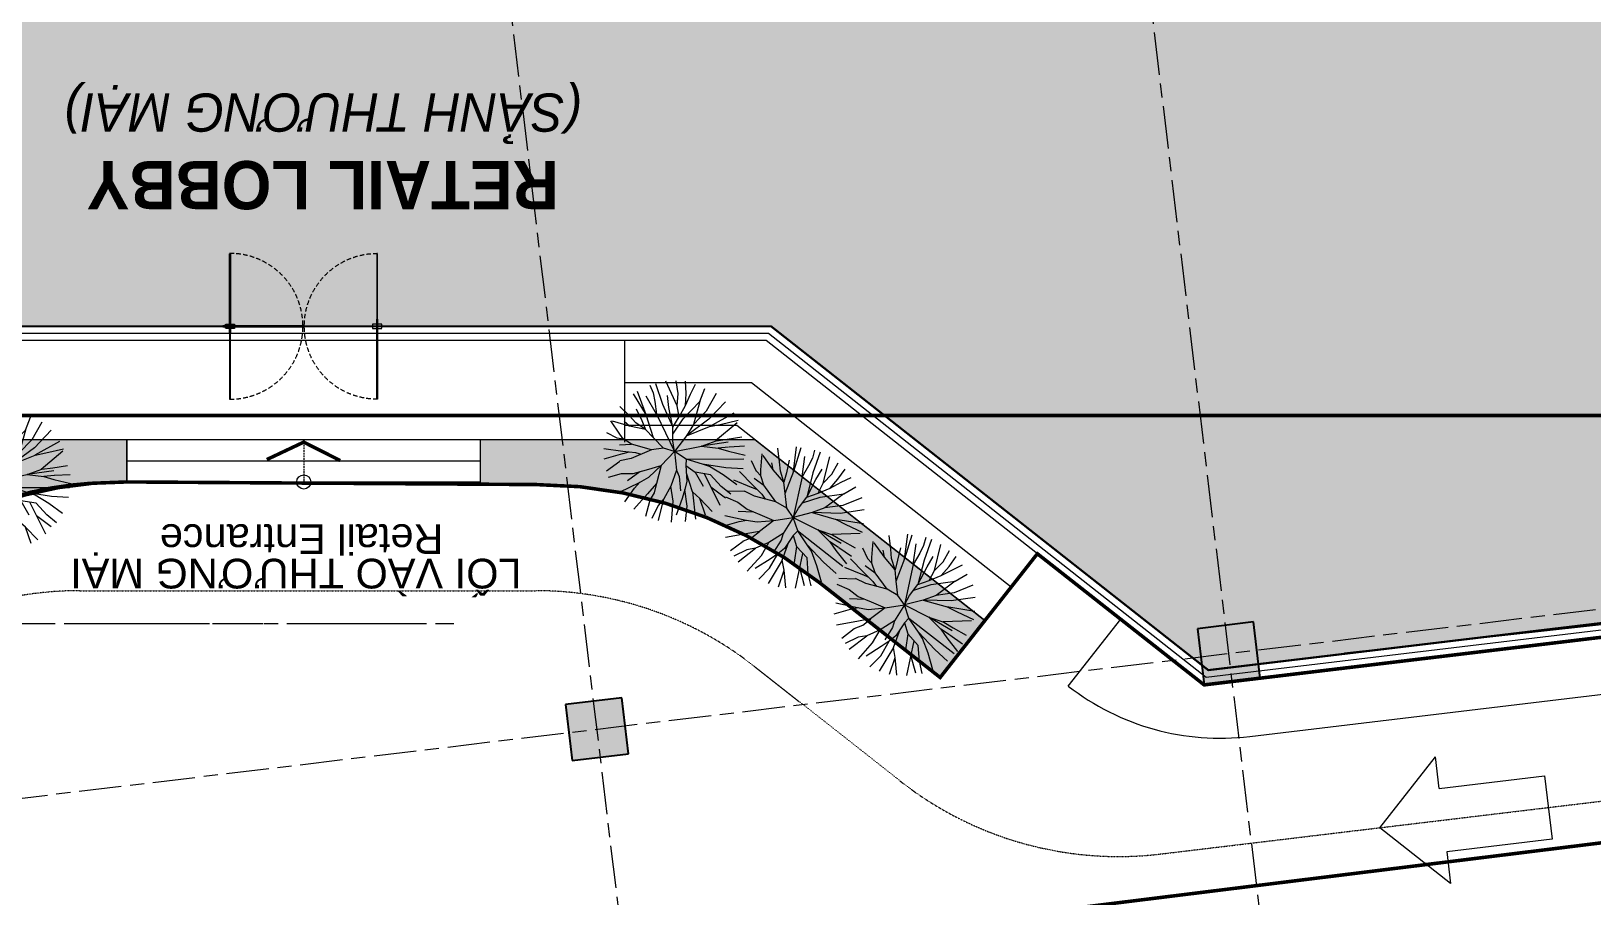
# Model space of a CAD drawing. Header units: millimetres. Extents: x -100356 to 314685, y 446 to 1273965.
# Drawn here: x 83583 to 105653, y 503874 to 516094 of the extents above; entities that cross this region are included whole.
import ezdxf

# ---------------------------------------------------------------- set-up
doc = ezdxf.new("R2010")
doc.units = ezdxf.units.MM
for name, pattern in [('20180221 BF$0$Core - tb$0$HIDDEN', [0.375, 0.25, -0.125]), ('20180221 BF$0$HIDDEN', [0.375, 0.25, -0.125]), ('20180330-Ascent Plaza-TP-Ban ve so bo$0$gf$0$Core - tb$0$HIDDEN', [0.375, 0.25, -0.125]), ('20180330-Ascent Plaza-TP-Ban ve so bo$0$gf$0$Dash', [6, 3, -3]), ('CENTER', [2, 1.25, -0.25, 0.25, -0.25]), ('CENTER2', [28.575, 19.05, -3.175, 3.175, -3.175]), ('Dash', [6, 3, -3]), ('DASHED2', [0.375, 0.25, -0.125]), ('DASHEDX2', [1.5, 1, -0.5]), ('gf$0$CENTER2', [28.575, 19.05, -3.175, 3.175, -3.175]), ('gf$0$Dash', [6, 3, -3]), ('gf$0$Kume - Grid Line', [10.5, 6, -1.25, 2, -1.25]), ('HIDDEN', [0.375, 0.25, -0.125])]:
    doc.linetypes.add(name, pattern=pattern)
for name, color, linetype, lineweight in [('20180221 BF$0$@ color hatch', 7, 'Continuous', 13), ('20180330-Ascent Plaza-TP-Ban ve so bo$0$@ color hatch', 7, 'Continuous', 13), ('20180330-Ascent Plaza-TP-Ban ve so bo$0$gf$0$A-_ANOT----_A', 7, 'Continuous', 5), ('20180330-Ascent Plaza-TP-Ban ve so bo$0$gf$0$A-_DETA----_E', 8, 'Continuous', 9), ('20180330-Ascent Plaza-TP-Ban ve so bo$0$gf$0$Core - tb$0$1-thaythuong', 9, 'Continuous', 13), ('20180330-Ascent Plaza-TP-Ban ve so bo$0$gf$0$Core - tb$0$A.Thin', 8, 'Continuous', 13), ('20180330-Ascent Plaza-TP-Ban ve so bo$0$gf$0$Core - tb$0$net bao', 254, 'Continuous', 13), ('20180330-Ascent Plaza-TP-Ban ve so bo$0$KÍNH', 150, 'Continuous', 9), ('@ color hatch', 7, 'Continuous', 13), ('A.Axis', 251, 'CENTER2', 13), ('A.Concrete', 7, 'Continuous', 25), ('A1 - dp$0$TUONG 2', 2, 'Continuous', 25), ('CUA DI', 25, 'Continuous', 9), ('gf$0$A-_ANOT----_A', 7, 'Continuous', 5), ('gf$0$A-_DETA----_E', 8, 'Continuous', 9), ('gf$0$A-_ROOMNAME_A', 7, 'Continuous', 5), ('gf$0$A.Axis', 251, 'gf$0$CENTER2', 13), ('gf$0$Core - tb$0$1-thaythuong', 9, 'Continuous', 13), ('gf$0$Core - tb$0$A.Thin', 8, 'Continuous', 13), ('GJ', 1, 'Continuous', 13), ('Hatch-wall', 251, 'Continuous', 5), ('LGI', 250, 'CENTER', 9), ('luoicot', 30, 'Continuous', 13), ('net thay', 137, 'Continuous', 15), ('S-_COLN----_E', 7, 'Continuous', 9), ('TEXT', 6, 'Continuous', 20), ('TXT', 1, 'Continuous', 25), ('WALL', 4, 'Continuous', 35)]:
    doc.layers.add(name, color=color, linetype=linetype, lineweight=lineweight)
doc.styles.add('gf$0$Arial_B_2', font='Font - TrueType - Arial Bold.ttf', dxfattribs={"width": 0.95, "height": 680.952381})
doc.styles.add('gf$0$Arial_I', font='Font - TrueType - Arial Italic.ttf', dxfattribs={"width": 0.95, "height": 540})
doc.styles.add('VnArial', font='Font - TrueType - Arial.ttf')

# ---------------------------------------------------------------- blocks, each defined once
blk = doc.blocks.new('gf$0$KUME - Arrow dicrection vehicle - In-1669013-IDEA-1st Storey')
at = {"layer": 'gf$0$Core - tb$0$1-thaythuong'}
for p, q in [((-3, 0), (0, 3)), ((0, 3), (3, 0)), ((-1.5, 0), (-3, 0)), ((-1.5, -5), (-1.5, 0)), ((1.5, 0), (3, 0)), ((1.5, 0), (1.5, -5)), ((1.5, -5), (-1.5, -5))]:
    blk.add_line(p, q, dxfattribs=at)
blk = doc.blocks.new('gf$0$grid tower-gf')
at = {"layer": 'gf$0$A.Axis', "linetype": 'gf$0$Kume - Grid Line', "lineweight": 9, "ltscale": 100}
for p, q in [((-18461.9, 27564.9), (-14200, -8014.8)), ((-27398, 26494.5), (-23136.1, -9085.2)), ((-5450.2, 16271), (-66811.2, 8920.8)), ((48341.2, 13399.9), (-14918.8, 13399.9))]:
    blk.add_line(p, q, dxfattribs=at)
blk = doc.blocks.new('Square - Concrete - 800-2072531-IDEA-1st Storey')
at = {"layer": 'Hatch-wall', "ltscale": 0.5}
h = blk.add_hatch(color=256, dxfattribs=at)
h.dxf.hatch_style = 1
h.paths.add_polyline_path([(-400, 400), (400, 400), (400, -400), (-400, -400)])
at = {"layer": 'S-_COLN----_E', "lineweight": 25}
for p, q in [((400, 400), (-400, 400)), ((-400, 400), (-400, -400)), ((400, -400), (400, 400)), ((-400, -400), (400, -400))]:
    blk.add_line(p, q, dxfattribs=at)
at = {"layer": 'TEXT', "color": 7, "ltscale": 0.5}
blk.add_lwpolyline([(-400, 400), (400, 400), (400, -400), (-400, -400)], close=True, dxfattribs=at)
blk = doc.blocks.new('AE-CUADI-BLS-900')
at = {"layer": 'CUA DI', "linetype": 'HIDDEN', "ltscale": 100}
blk.add_line((0, 0), (900, 0, 0), dxfattribs=at)
at = {"layer": 'CUA DI', "linetype": 'Continuous'}
for p, q in [((85, -5), (75, 5)), ((75, -5), (85, 5))]:
    blk.add_line(p, q, dxfattribs=at)
at = {"layer": 'CUA DI', "linetype": 'DASHEDX2'}
for points in [[(85, 800), (85, -80), (75, -80), (75, 800)], [(30, 25), (130, 25), (130, -25), (30, -25)], [(85, -800), (85, 80), (75, 80), (75, -800)]]:
    blk.add_lwpolyline(points, close=True, dxfattribs=at)
at = {"layer": 'CUA DI', "linetype": 'Continuous'}
blk.add_lwpolyline([(880, 5), (0, 5), (0, -5), (880, -5)], close=True, dxfattribs=at)
at = {"layer": 'CUA DI', "color": 8, "linetype": 'DASHED2', "ltscale": 200}
blk.add_arc((80, 0), 800, 269.6419, 90.3581, dxfattribs=at)
blk = doc.blocks.new('cuabanlesan-2')
at = {"layer": 'CUA DI', "linetype": 'Continuous'}
blk.add_line((0, -900), (0, 900), dxfattribs=at)
at = {"layer": 'CUA DI', "linetype": 'Continuous', "xscale": -1, "rotation": 90}
blk.add_blockref('AE-CUADI-BLS-900', (0, 887), dxfattribs=at)
at = {"layer": 'CUA DI', "linetype": 'Continuous', "rotation": 90}
blk.add_blockref('AE-CUADI-BLS-900', (0, -888), dxfattribs=at)
blk = doc.blocks.new('A$C4AE13D6C')
at = {"layer": 'CUA DI', "xscale": -1.000080070924014, "yscale": 1.000080071389675, "zscale": 1.000080071249777, "rotation": 180}
blk.add_blockref('cuabanlesan-2', (-5, 448), dxfattribs=at)
blk = doc.blocks.new('A$C16496DF1')
at = {"layer": 'WALL', "color": 2, "linetype": 'HIDDEN', "xscale": -0.9014084507042254, "yscale": 0.9014084507042254, "zscale": 0.9014084507042254, "rotation": 90}
blk.add_blockref('A$C4AE13D6C', (-38, -4), dxfattribs=at)
blk = doc.blocks.new('SITE')
at = {"layer": 'GJ', "color": 2, "linetype": 'DASHED2', "ltscale": 200, "const_width": 50, "elevation": 0}
blk.add_lwpolyline([(-1161, 11823), (38572, 16750), (72294, 20682), (72666, 20725), (70992, 24794), (67559, 33009), (67489, 32988), (63297, 41856), (55641, 39398), (32498, 31969), (30483, 38296), (27912, 37566), (20347, 35807), (-531, 30760), (-1186, 35377)], dxfattribs=at)
blk = doc.blocks.new('SECTION SYMBOL 2')
at = {"layer": 'TXT', "linetype": '20180221 BF$0$Core - tb$0$HIDDEN', "ltscale": 300, "const_width": 50, "elevation": 0}
blk.add_lwpolyline([(76548, -10459), (-5470, -10459), (-5470, -5228), (-37733, -5228)], dxfattribs=at)
blk = doc.blocks.new('X-GRID')
at = {"layer": 'LGI', "ltscale": 1500}
blk.add_line((5008.8, 24500), (-57318.6, 24500), dxfattribs=at)
blk = doc.blocks.new('A$C60262ED2')
at = {"rotation": 180}
blk.add_blockref('X-GRID', (7409, 51484, 0), dxfattribs=at)
blk = doc.blocks.new('column')
at = {"layer": 'luoicot', "ltscale": 0.5}
blk.add_blockref('A$C60262ED2', (-47109, -40384, 0), dxfattribs=at)
blk = doc.blocks.new('110_植栽_中_高木 - 落葉1_φ4000_H5500-1445069-IDEA-4th Storey - Detail')
at = {"color": 139}
for p, q in [((-670, 1129), (-838, 1808)), ((-472, 1941), (-408, 1715)), ((-306, 1976), (-181, 1368)), ((224, 1272), (-5, 2000)), ((298, 1613), (285, 1980)), ((518, 1586), (541, 1934)), ((641, 1557), (813, 1820)), ((-1147, 1149), (-1389, 1451)), ((-667, 1111), (-958, 1760)), ((-379, 1110), (-615, 1645)), ((-408, 1715), (-389, 1474)), ((-389, 1474), (-379, 1110)), ((-181, 1368), (30, 691)), ((-10, 1257), (-10, 1592)), ((224, 1272), (298, 1613)), ((459, 1252), (518, 1586)), ((459, 1252), (641, 1557)), ((879, 1317), (1065, 1665)), ((1364, 1487), (1021, 1024)), ((-1482, 672), (-1685, 1077)), ((-1182, 862), (-1640, 1059)), ((-1182, 862), (-1319, 1008)), ((-989, 932), (-1147, 1149)), ((-743, 713), (-989, 932)), ((-934, 1324), (-819, 978)), ((-819, 978), (-743, 713)), ((-546, 458), (-670, 1129)), ((-379, 1110), (0, 0)), ((30, 691), (-10, 1257)), ((10, 497), (348, 890)), ((30, 691), (242, 956)), ((242, 956), (224, 1272)), ((242, 956), (459, 1252)), ((348, 890), (879, 1317)), ((879, 1317), (625, 696)), ((1021, 1024), (625, 696)), ((1602, 1227), (1074, 790)), ((-1850, 759), (-1578, 578)), ((-1570, 578), (-1398, 529)), ((-1399, 530), (-1482, 672)), ((-1182, 348), (-1399, 530)), ((-743, 713), (-1182, 862)), ((-546, 458), (-743, 713)), ((-295, 133), (-546, 458)), ((-10, 303), (30, 691)), ((1074, 790), (384, 396)), ((625, 696), (384, 396)), ((384, 396), (1064, 582)), ((1796, 880), (1057, 580)), ((1064, 582), (1374, 607)), ((1855, 599), (1188, 159)), ((1374, 607), (1887, 662)), ((-2000, 33), (-1462, 119)), ((-1974, 319), (-1451, 187)), ((-1522, 376), (-1182, 348)), ((-1453, 121), (-1278, 144)), ((-1451, 187), (-1104, 101)), ((-645, 125), (-1245, -52)), ((-645, 125), (-1182, 348)), ((-1104, 101), (-945, 37)), ((-295, 133), (-645, 125)), ((-423, -352), (0, 0)), ((0, 0), (-295, 133)), ((0, 0), (-10, 303)), ((0, 0), (-5, -527)), ((384, 396), (0, 0)), ((0, 0), (773, 64)), ((305, -251), (0, 0)), ((773, 64), (1206, 162)), ((1538, 78), (773, 64)), ((773, 64), (1241, -50)), ((1206, 162), (1516, 167)), ((1516, 167), (1939, 182)), ((-1975, -315), (-1571, -88)), ((-1938, -494), (-1560, -440)), ((-1245, -52), (-1564, -80)), ((-1560, -440), (-1235, -475)), ((-1235, -475), (-846, -416)), ((-846, -416), (-423, -352)), ((-807, -637), (-423, -352)), ((-423, -352), (-610, -834)), ((268, -432), (248, -870)), ((305, -251), (268, -432)), ((268, -432), (508, -651)), ((1923, -449), (303, -262)), ((743, -453), (305, -251)), ((1534, -57), (1241, -50)), ((1241, -50), (1512, -168)), ((1512, -168), (1971, -338)), ((1984, -88), (1545, -58)), ((-1683, -957), (-1092, -755)), ((-1423, -653), (-1041, -445)), ((-1244, -895), (-1077, -745)), ((-1092, -755), (-807, -637)), ((-610, -834), (-905, -1095)), ((-703, -1095), (-608, -832)), ((-5, -527), (-217, -960)), ((-5, -527), (44, -720)), ((44, -720), (39, -1126)), ((248, -870), (165, -1101)), ((365, -1191), (258, -651)), ((931, -773), (508, -651)), ((508, -651), (685, -1070)), ((1389, -632), (743, -453)), ((935, -541), (743, -453)), ((1097, -1672), (762, -724)), ((1191, -1135), (931, -773)), ((1284, -817), (935, -541)), ((1640, -1145), (1284, -817)), ((1865, -721), (1389, -632)), ((-1567, -1243), (-1244, -895)), ((-905, -1095), (-1342, -1483)), ((-1024, -1718), (-864, -1308)), ((-867, -1310), (-703, -1095)), ((-682, -1880), (-458, -1297)), ((-458, -1297), (-645, -1459)), ((-217, -960), (-458, -1297)), ((-207, -1385), (-217, -960)), ((165, -1101), (52, -1342)), ((175, -1573), (165, -1101)), ((365, -1191), (365, -1967)), ((552, -1405), (365, -1191)), ((1278, -1483), (902, -1122)), ((1438, -1391), (1191, -1135)), ((-645, -1459), (-866, -1803)), ((-321, -1974), (-207, -1385)), ((52, -1342), (-170, -1795)), ((76, -1999), (175, -1573)), ((659, -1888), (552, -1405)), ((855, -1808), (552, -1405))]:
    blk.add_line(p, q, dxfattribs=at)
blk = doc.blocks.new('*U728')
at = {"layer": 'net thay', "ltscale": 0.5, "xscale": 0.5, "yscale": 0.5, "zscale": 0.5}
blk.add_blockref('110_植栽_中_高木 - 落葉1_φ4000_H5500-1445069-IDEA-4th Storey - Detail', (4, 0), dxfattribs=at)
blk = doc.blocks.new('*U729')
at = {"layer": 'A1 - dp$0$TUONG 2', "color": 0, "linetype": 'ByBlock', "lineweight": -2}
blk.add_blockref('*U728', (0, 0), dxfattribs=at)
blk = doc.blocks.new('*U721')
at = {"layer": 'A1 - dp$0$TUONG 2', "rotation": 6.832214268822538}
blk.add_blockref('*U729', (0, 0), dxfattribs=at)
blk = doc.blocks.new('*U706')
at = {"layer": '@ color hatch', "color": 0, "linetype": 'ByBlock', "lineweight": -2}
for p in [(0, 0), (2000, 0)]:
    blk.add_blockref('*U721', p, dxfattribs=at)
blk = doc.blocks.new('*U707')
at = {"layer": 'net thay', "ltscale": 0.5, "xscale": 0.5, "yscale": 0.5, "zscale": 0.5}
blk.add_blockref('110_植栽_中_高木 - 落葉1_φ4000_H5500-1445069-IDEA-4th Storey - Detail', (4, 0), dxfattribs=at)
blk = doc.blocks.new('*U708')
at = {"layer": 'A1 - dp$0$TUONG 2', "color": 0, "linetype": 'ByBlock', "lineweight": -2}
blk.add_blockref('*U707', (0, 0), dxfattribs=at)
blk = doc.blocks.new('*U709')
at = {"layer": 'net thay', "ltscale": 0.5, "xscale": 0.5, "yscale": 0.5, "zscale": 0.5}
blk.add_blockref('110_植栽_中_高木 - 落葉1_φ4000_H5500-1445069-IDEA-4th Storey - Detail', (4, 0), dxfattribs=at)
blk = doc.blocks.new('*U710')
at = {"layer": 'A1 - dp$0$TUONG 2', "color": 0, "linetype": 'ByBlock', "lineweight": -2}
blk.add_blockref('*U709', (0, 0), dxfattribs=at)
blk = doc.blocks.new('*U711')
at = {"layer": 'net thay', "ltscale": 0.5, "xscale": 0.5, "yscale": 0.5, "zscale": 0.5}
blk.add_blockref('110_植栽_中_高木 - 落葉1_φ4000_H5500-1445069-IDEA-4th Storey - Detail', (4, 0), dxfattribs=at)
blk = doc.blocks.new('*U712')
at = {"layer": 'A1 - dp$0$TUONG 2', "color": 0, "linetype": 'ByBlock', "lineweight": -2}
blk.add_blockref('*U711', (0, 0), dxfattribs=at)
blk = doc.blocks.new('20180330-Ascent Plaza-TP-Ban ve so bo$0$gf$0$KUME - Arrow dicrection vehicle - In-1669013-IDEA-1st Storey')
at = {"layer": '20180330-Ascent Plaza-TP-Ban ve so bo$0$gf$0$Core - tb$0$1-thaythuong'}
for p, q in [((-3, 0), (0, 3)), ((0, 3), (3, 0)), ((-1.5, 0), (-3, 0)), ((-1.5, -5), (-1.5, 0)), ((1.5, 0), (3, 0)), ((1.5, 0), (1.5, -5)), ((1.5, -5), (-1.5, -5))]:
    blk.add_line(p, q, dxfattribs=at)

msp = doc.modelspace()

# ---------------------------------------------------------------- hatches: boundary and pattern name
at = {"layer": '@ color hatch', "ltscale": 0.5}
h = msp.add_hatch(dxfattribs=at)
h.set_pattern_fill('CROSS', color=139, scale=300)
h.set_pattern_definition([(0, (403133.136, 611737.235), (75, 75), [37.5, -112.5]), (90, (403151.886, 611718.485), (-75, 75), [37.5, -112.5])])
edge = h.paths.add_edge_path()
edge.add_line((89436.4, 521620.8), (87938.5, 521231.2))
edge.add_arc((86679.7, 526070.1), 5000, 219.00149, 284.58167, ccw=False)
edge.add_line((82794, 522923.4), (81729.3, 522923.4))
edge.add_line((81729.3, 522923.4), (79041, 532423.4))
edge.add_line((79041, 532423.4), (42090.8, 532423.4))
edge.add_line((42090.8, 532423.4), (42090.8, 532512.6))
edge.add_arc((42490.8, 532512.4), 400, 90.39875, 179.96816, ccw=False)
edge.add_line((42488, 532912.4), (76917.8, 533152))
edge.add_arc((76942, 529679.8), 3472.2, 7.67833, 90.39875, ccw=False)
edge.add_line((80383.1, 530143.8), (80769.8, 527418.8))
edge.add_arc((87700.5, 528402.3), 7000.1, 188.07709, 284.35817)
edge = h.paths.add_edge_path()
edge.add_arc((87695.4, 528401.5), 3495, 188.07577, 235.93068, ccw=False)
edge.add_line((84235.1, 527910.5), (83848.4, 530635.5))
edge.add_arc((76917.8, 529652), 7000, 8.07709, 90)
edge.add_line((76917.8, 536652), (76917.6, 536667.4))
edge.add_line((76917.6, 536667.4), (84112.8, 536955.1))
edge.add_line((84112.8, 536955.1), (85737.6, 525506.4))
edge = h.paths.add_edge_path()
edge.add_line((85737.7, 525506.4), (102351.4, 529522.8))
edge.add_line((102351.4, 529522.8), (109839.3, 531263.4))
edge.add_line((109839.3, 531263.4), (116045.9, 533026.6))
edge.add_line((116045.9, 533026.6), (118020, 526826.4))
edge.add_arc((119619.7, 529939.4), 3500, 216.35249, 242.80246, ccw=False)
edge.add_arc((111163.1, 523715.5), 7000, 36.35249, 102.75231)
edge.add_line((109618, 530542.8), (88525.7, 525000.4))
edge.add_arc((87703.2, 528402.3), 3500, 235.83425, 283.59075, ccw=False)
edge = h.paths.add_edge_path()
edge.add_line((118016.9, 526825.3), (137345.4, 533030.3))
edge.add_line((137345.4, 533030.3), (137833, 532765.5))
edge.add_line((137833, 532765.5), (120689.5, 526606.9))
edge.add_arc((119617.7, 529951.9), 3512.6, 242.88861, 287.76602, ccw=False)
edge = h.paths.add_edge_path()
edge.add_line((97071, 507765.2), (96437.6, 506959.3))
edge.add_line((96437.6, 506959.3), (94736.4, 508296.5))
edge.add_arc((90719.6, 503186.1), 6500, 51.83222, 89.94553)
edge.add_line((90725.8, 509686.1), (89937.8, 509686.1))
edge.add_line((89937.8, 509686.1), (89937.8, 510323.3))
edge.add_line((89937.8, 510323.3), (93816.5, 510323.3))
edge.add_line((93816.5, 510323.3), (97071, 507765.2))
edge = h.paths.add_edge_path()
edge.add_line((79665.1, 509835.3), (80607.3, 510323.3))
edge.add_line((80607.3, 510323.3), (84937.8, 510323.3))
edge.add_line((84937.8, 510323.3), (84937.8, 509723.3))
edge.add_line((84937.8, 509723.3), (84791.2, 509725.4))
edge.add_arc((84721, 504795.6), 4930.3, 89.18368, 127.18723)
edge.add_line((81741, 508723.4), (80241, 508723.4))
edge.add_line((80241, 508723.4), (79665.1, 509835.3))
edge = h.paths.add_edge_path()
edge.add_line((91554.1, 502708.5), (85096.4, 502708.5))
edge.add_arc((85096.4, 497708.5), 5000, 90, 96.8669)
edge.add_line((84498.6, 502672.6), (82274.9, 502404.8))
edge.add_arc((82696.5, 498932.6), 3497.7, 96.92274, 140.01038)
edge.add_line((80016.7, 501180.4), (79997.8, 501152.2))
edge.add_arc((80247.3, 500985.5), 300, 146.24219, 281.30664)
edge.add_line((80306.1, 500691.3), (81150.5, 500860.1))
edge.add_line((81150.5, 500860.1), (91589.8, 502110.6))
edge.add_arc((91554.1, 502408.5), 300, 276.83065, 450)
h.paths.add_polyline_path([(73941.8, 501126.4), (75241.8, 501126.4), (75241.8, 507544.4), (73941.8, 507544.4)])
edge = h.paths.add_edge_path(flags=17)
edge.add_line((40779.5, 501121.8), (42692.6, 501123.4))
edge.add_arc((53136.5, 502117.6), 10491.2, 185.43737, 270.01994)
edge.add_line((53140.2, 491626.4), (67813.8, 491626.4))
edge.add_arc((67287.3, 491027.5), 797.4, -40.5689, 48.67962, ccw=False)
edge.add_arc((65269, 492825.1), 3500, 269.93669, 318.5659, ccw=False)
edge.add_line((65265.1, 489325.1), (50841.8, 489341))
edge.add_arc((50846.7, 492844.4), 3503.4, 234.45197, 269.91888, ccw=False)
edge.add_line((48809.9, 489994), (42103.1, 494789.5))
edge.add_arc((44138.9, 497636.6), 3500, 180, 234.43416, ccw=False)
edge.add_line((40638.9, 497636.6), (40779.5, 501121.8))
edge = h.paths.add_edge_path()
edge.add_line((27372.8, 515162.9), (27196.6, 510021.2))
edge.add_line((27196.6, 510021.2), (29828.2, 508257.7))
edge.add_line((29828.2, 508257.7), (29796.3, 507297.8))
edge.add_line((29796.3, 507297.8), (35957.2, 507270.2))
edge.add_line((35957.2, 507270.2), (35974.3, 504309.1))
edge.add_line((35974.3, 504309.1), (35929.5, 496299.2))
edge.add_line((35929.5, 496299.2), (36078.4, 490697.9))
edge.add_line((36078.4, 490697.9), (36004.4, 487696.4))
edge.add_line((36004.4, 487696.4), (36054.2, 485829.3))
edge.add_line((36054.2, 485829.3), (72942, 485774.8))
edge.add_line((72942, 485774.8), (72942, 491323.3))
edge.add_line((72942, 491323.3), (71061.6, 488875))
edge.add_arc((64850.8, 493645.1), 7831.2, 273.06105, 322.47468, ccw=False)
edge.add_line((65269, 485825.1), (50837.9, 485841))
edge.add_arc((50845.6, 492841), 7000, 234.43415, 269.9367, ccw=False)
edge.add_line((46774.2, 487146.9), (40067.4, 491942.4))
edge.add_arc((44138.9, 497636.6), 7000, 177.62767, 234.43416, ccw=False)
edge.add_line((37144.9, 497926.3), (37422.6, 504627.5))
edge.add_arc((33909.3, 504508.1), 3515.4, 1.94753, 89.8984)
edge.add_arc((34399.5, 515034.5), 7027.8, 178.9533, 266.05143, ccw=False)
edge = h.paths.add_edge_path(flags=17)
edge.add_line((32240.9, 513417.6), (32240.9, 512245.5))
edge.add_arc((34372.8, 515031.4), 3508, 232.57532, 269.97843)
edge.add_line((34371.4, 511523.4), (42098.1, 511523.4))
edge.add_line((42098.1, 511523.4), (42098.1, 513423.4))
edge.add_line((42098.1, 513423.4), (32240.9, 513417.6))
h.paths.add_polyline_path([(27674.1, 527016.5), (27687, 527215.4), (27259.7, 527243), (26871.5, 528640.4), (26469.2, 532762.1), (26469.2, 559295), (25866.1, 559191.9), (26203.5, 551702.1), (26288.1, 538646.2), (25993.3, 535582.1), (26674.5, 528603.6), (27105, 527052.6)])
h = msp.add_hatch(color=31, dxfattribs=at)
edge = h.paths.add_edge_path()
edge.add_line((46565.7, 522823.3), (46565.7, 527123.3))
edge.add_line((46565.7, 527123.3), (44290.7, 527123.2))
edge.add_line((44290.7, 527123.2), (44290.7, 529523.3))
edge.add_line((44290.7, 529523.3), (48841, 529523.3))
edge.add_line((48841, 529523.3), (48841, 532223.3))
edge.add_line((48841, 532223.3), (72890.8, 532223.3))
edge.add_line((72890.8, 532223.3), (72890.8, 530723.4))
edge.add_line((72890.8, 530723.4), (77741, 530723.4))
edge.add_line((77741, 530723.4), (77741, 532123.4))
edge.add_line((77741, 532123.4), (78889.8, 532223.4))
edge.add_line((78889.8, 532223.4), (80213.3, 527546.2))
edge.add_line((80213.3, 527546.2), (81578, 522723.4))
edge.add_line((81578, 522723.4), (82699.8, 522723.4))
edge.add_arc((86679.7, 526070.1), 5200, 220.06054, 284.58167)
edge.add_line((87988.8, 521037.6), (89366.9, 521396.1))
edge.add_line((89366.9, 521396.1), (90071.8, 518686.3))
edge.add_line((90071.8, 518686.3), (102649, 521975))
edge.add_line((102649, 521975), (101940, 524686.3))
edge.add_line((101940, 524686.3), (105254.5, 525552.9))
edge.add_line((105254.5, 525552.9), (105873.7, 520392.7))
edge.add_line((105873.7, 520392.7), (115248.8, 521517.6))
edge.add_line((115248.8, 521517.6), (118790.5, 521947.4))
edge.add_line((118790.5, 521947.4), (118785.3, 521990.8))
edge.add_line((118785.3, 521990.8), (125805.4, 524512.9))
edge.add_line((125805.4, 524512.9), (127750.2, 510359.7))
edge.add_line((127750.2, 510359.7), (100229.7, 507063.2))
edge.add_line((100229.7, 507063.2), (94046.4, 511923.3))
edge.add_line((94046.4, 511923.3), (79547.9, 511921))
edge.add_line((79547.9, 511921), (79547.2, 516673.4))
edge.add_line((79547.2, 516673.4), (72140.7, 516673.4))
edge.add_line((72140.7, 516673.4), (72140.7, 522823.3))
edge.add_line((72140.7, 522823.3), (46565.7, 522823.3))
h.paths.add_polyline_path([(51590.8, 520923.3), (51590.8, 516623.5), (63470.9, 516623.5), (63470.9, 518520.3), (62390.9, 518520.3), (62190.9, 518520.3), (62190.7, 520923.3)], flags=17)

# ---------------------------------------------------------------- linework, layer by layer
at = {"color": 3, "linetype": 'Dash', "ltscale": 30, "const_width": 50, "elevation": 0}
msp.add_lwpolyline([(136710.2, 511231.6), (100171.2, 506854.7), (97812.6, 508708.6), (97071, 507765.2), (96437.6, 506959.3), (94736.4, 508296.5, 0.1678509), (90725.8, 509686.1), (84937.8, 509723.3, 0.1560356), (81741, 508723.4), (80241, 508723.4), (79941.1, 509302.6), (75241.8, 506868.7), (75241.8, 501024), (74292.8, 499204.8, -0.1697957), (72607.7, 497623.5), (53140.2, 497626.4, -0.3497317)], format="xyb", dxfattribs=at)
at = {"layer": '20180221 BF$0$@ color hatch', "color": 7, "linetype": '20180221 BF$0$HIDDEN', "ltscale": 1000, "const_width": 30, "elevation": 0}
msp.add_lwpolyline([(127750.2, 510359.7), (100229.7, 507063.2), (94046.4, 511923.3), (79547.9, 511921), (79547.2, 516673.4), (72140.7, 516673.4), (72140.7, 522823.3), (46565.7, 522823.3)], dxfattribs=at)
at = {"layer": '20180330-Ascent Plaza-TP-Ban ve so bo$0$@ color hatch', "color": 139, "ltscale": 0.5}
msp.add_line((80607.3, 510323.3, 0), (84937.8, 510323.3, 0), dxfattribs=at)
at = {"layer": '20180330-Ascent Plaza-TP-Ban ve so bo$0$@ color hatch', "color": 139, "ltscale": 0.5, "elevation": 0}
for points in [[(79665.1, 509835.3), (80607.3, 510323.3), (84937.8, 510323.3), (84937.8, 509723.3), (84791.2, 509725.4, 0.1673585), (81741, 508723.4), (80241, 508723.4)], [(97071, 507765.2), (96437.6, 506959.3), (94736.4, 508296.5, 0.1678509), (90725.8, 509686.1), (89937.8, 509686.1), (89937.8, 510323.3), (93816.5, 510323.3)]]:
    msp.add_lwpolyline(points, format="xyb", close=True, dxfattribs=at)
msp.add_lwpolyline([(84937.8, 509723.3), (84937.8, 510323.3)], dxfattribs=at)
msp.add_lwpolyline([(84937.8, 509723.3), (84937.8, 510323.3)], dxfattribs=at)
msp.add_lwpolyline([(84937.8, 509723.3, 0.1673585), (81741, 508723.4, 3.8989464)], format="xyb", dxfattribs=at)
at = {"layer": '20180330-Ascent Plaza-TP-Ban ve so bo$0$gf$0$A-_DETA----_E'}
for p, q in [((91977.2, 510523.3, 0), (91977.2, 511723.3, 0)), ((91977.2, 510286.1, 0), (91977.2, 510523.3, 0)), ((89937.8, 510323.3, 0), (91977.2, 510323.3, 0)), ((84937.8, 510023.3, 0), (89937.8, 510023.3, 0)), ((84937.8, 509723.3, 0), (89937.8, 509723.3, 0)), ((97071, 507765.2, 0), (97812.6, 508708.6, 0)), ((98250.4, 506838.3, 0), (98991.9, 507781.7, 0))]:
    msp.add_line(p, q, dxfattribs=at)
at = {"layer": '20180330-Ascent Plaza-TP-Ban ve so bo$0$gf$0$A-_DETA----_E', "elevation": 0}
msp.add_lwpolyline([(98250.4, 506838.3, 0.1975426), (100815.1, 506126.1), (136805.3, 510437.2), (136710.1, 511231.6), (100171.2, 506854.7), (100171.2, 506854.7), (100171.2, 506854.7)], format="xyb", dxfattribs=at)
for points in [[(97441.8, 508236.9), (93769.6, 511123.3), (91977.2, 511123.3)], [(97071, 507765.2), (93562, 510523.3), (91977.2, 510523.3)], [(89937.8, 509723.3), (89937.8, 510323.3)], [(96947.5, 507608), (97071, 507765.2)]]:
    msp.add_lwpolyline(points, dxfattribs=at)
at = {"layer": '20180330-Ascent Plaza-TP-Ban ve so bo$0$gf$0$A-_DETA----_E', "color": 152, "linetype": '20180330-Ascent Plaza-TP-Ban ve so bo$0$gf$0$Dash', "elevation": 0}
msp.add_lwpolyline([(84264.5, 508186.1), (90719.6, 508186.1, -0.1680953), (93809.4, 507117.2), (95869.6, 505497.9, 0.1989052), (99554.1, 504464.4), (144535.1, 509852.4)], format="xyb", dxfattribs=at)
at = {"layer": '20180330-Ascent Plaza-TP-Ban ve so bo$0$gf$0$Core - tb$0$A.Thin', "ltscale": 0.5, "const_width": 50, "elevation": 0}
msp.add_lwpolyline([(86914.2, 510039.2), (87437.8, 510286.1), (87954, 510025)], dxfattribs=at)
at = {"layer": '20180330-Ascent Plaza-TP-Ban ve so bo$0$gf$0$Core - tb$0$A.Thin', "linetype": '20180330-Ascent Plaza-TP-Ban ve so bo$0$gf$0$Core - tb$0$HIDDEN', "ltscale": 100, "elevation": 0}
msp.add_lwpolyline([(87437.8, 510323.3), (87437.8, 509723.3)], dxfattribs=at)
at = {"layer": '20180330-Ascent Plaza-TP-Ban ve so bo$0$gf$0$Core - tb$0$net bao', "ltscale": 0.5}
msp.add_circle((87437.8, 509723.3, 0), 100, dxfattribs=at)
at = {"layer": '20180330-Ascent Plaza-TP-Ban ve so bo$0$KÍNH', "elevation": 0}
for points in [[(82794, 522923.4, 0.2942221), (87938.5, 521231.2), (89436.4, 521620.8), (110701.8, 527185), (112547.9, 526057), (113256.4, 525624.1), (114400.6, 524925), (115423.3, 521788.8), (118738.9, 522186.6), (134711, 527925), (136710.1, 511231.6), (100171.2, 506854.7), (93977.2, 511723.3), (79468.8, 511723.3), (79396.5, 511723.3)], [(82716.3, 522860.5, 0.2942221), (87963.7, 521134.4), (89461.7, 521524.1), (110686, 527077.5), (112495.7, 525971.7), (113204.2, 525538.8), (114317, 524858.9), (115353.7, 521679.7), (118762.1, 522088.7), (134626.6, 527788.4), (136599, 511319), (100200.5, 506959), (94011.8, 511823.3), (79468.8, 511823.3), (79396.5, 511823.3)], [(82638.6, 522797.6, 0.2942221), (87988.8, 521037.6), (89486.9, 521427.3), (110670.1, 526969.9), (112443.6, 525886.4), (113152.1, 525453.5), (114233.4, 524792.8), (115284.1, 521570.6), (118785.3, 521990.8), (134542.3, 527651.9), (136487.8, 511406.3), (100229.7, 507063.2), (94046.4, 511923.3), (79468.8, 511923.3), (79396.5, 511923.3)]]:
    msp.add_lwpolyline(points, format="xyb", dxfattribs=at)
at = {"layer": 'gf$0$A-_DETA----_E'}
for p, q in [((84937.8, 510323.3, 0), (89937.8, 510323.3, 0)), ((102157.1, 507305.5, 0), (109089.4, 508076, 0))]:
    msp.add_line(p, q, dxfattribs=at)
at = {"layer": 'gf$0$A-_DETA----_E', "color": 152, "linetype": 'gf$0$Dash', "elevation": 0}
msp.add_lwpolyline([(84264.5, 508186.1), (90719.6, 508186.1, -0.1680953), (93809.4, 507117.2), (95869.6, 505497.9, 0.1989052), (99554.1, 504464.4), (144535.1, 509852.4)], format="xyb", dxfattribs=at)
at = {"layer": 'gf$0$A-_DETA----_E', "color": 152, "linetype": 'gf$0$Dash'}
msp.add_arc((84264.5, 503186.1, 0), 5000, 90, 152.45442, dxfattribs=at)
at = {"layer": 'gf$0$Core - tb$0$A.Thin', "ltscale": 0.5, "const_width": 50, "elevation": 0}
msp.add_lwpolyline([(86914.2, 510039.2), (87437.8, 510286.1), (87954, 510025)], dxfattribs=at)

# ---------------------------------------------------------------- block references
at = {"layer": '20180330-Ascent Plaza-TP-Ban ve so bo$0$gf$0$A-_ANOT----_A', "xscale": 300, "yscale": 300, "zscale": 300, "rotation": 96.83064925923419}
msp.add_blockref('20180330-Ascent Plaza-TP-Ban ve so bo$0$gf$0$KUME - Arrow dicrection vehicle - In-1669013-IDEA-1st Storey', (103550.1, 504943, 0), dxfattribs=at)
at = {"layer": '20180330-Ascent Plaza-TP-Ban ve so bo$0$KÍNH', "rotation": 180}
msp.add_blockref('gf$0$grid tower-gf', (74640.7, 521123.2, 0), dxfattribs=at)
at = {"layer": '@ color hatch', "color": 139, "ltscale": 0.5}
msp.add_blockref('*U706', (81140.3, 509749.4, 0), dxfattribs=at)
at = {"layer": 'A.Axis', "rotation": 186.830649259234}
for p in [(100520.8, 507299.5, 0), (91584.7, 506229.1, 0)]:
    msp.add_blockref('Square - Concrete - 800-2072531-IDEA-1st Storey', p, dxfattribs=at)
at = {"layer": 'A.Concrete'}
msp.add_blockref('column', (71940.9, 521123.4, 0), dxfattribs=at)
at = {"layer": 'A1 - dp$0$TUONG 2'}
for name, p, rotation in [('*U708', (92677.6, 510152.9), 6.832214268822538), ('*U710', (94355.7, 509222.7), 328.6644376991141), ('*U712', (95928.1, 507986.8), 328.6644376991141)]:
    msp.add_blockref(name, p, dxfattribs=dict(at, rotation=rotation))
at = {"layer": 'CUA DI', "xscale": 1.428571428571429, "yscale": 1.428571428571429, "zscale": 1.428571428571429}
msp.add_blockref('A$C16496DF1', (88067.7, 511922.6, 0), dxfattribs=at)
at = {"layer": 'gf$0$A-_ANOT----_A', "xscale": 300, "yscale": 300, "zscale": 300, "rotation": 96.83064925923419}
msp.add_blockref('gf$0$KUME - Arrow dicrection vehicle - In-1669013-IDEA-1st Storey', (103550.1, 504943, 0), dxfattribs=at)
at = {"layer": 'GJ'}
msp.add_blockref('SITE', (82927, 489820.4, 0), dxfattribs=at)
at = {"layer": 'TEXT'}
msp.add_blockref('SECTION SYMBOL 2', (68940.9, 521120.3, 0), dxfattribs=at)

# ---------------------------------------------------------------- texts
at = {"layer": 'gf$0$A-_ROOMNAME_A', "attachment_point": 2, "rotation": 180, "line_spacing_factor": 0.941778}
for s, insert, char_height, width, style in [('(SẢNH THƯƠNG MẠI)', (87707.4, 514673.9, 0), 540, 8719.799, 'gf$0$Arial_I'), ('RETAIL LOBBY', (87707.4, 513578, 0), 680.952, 7522.59, 'gf$0$Arial_B_2')]:
    msp.add_mtext(s, dxfattribs=dict(at, insert=insert, char_height=char_height, width=width, style=style))
at = {"layer": 'TEXT', "style": 'VnArial'}
for s, p in [('Retail Entrance', (89412.6, 509125.3, 0)), ('LỐI VÀO THƯƠNG MẠI', (90517.4, 508637.8, 0))]:
    msp.add_text(s, height=420, rotation=180, dxfattribs=at).set_placement(p)

doc.saveas('drawing.dxf')
